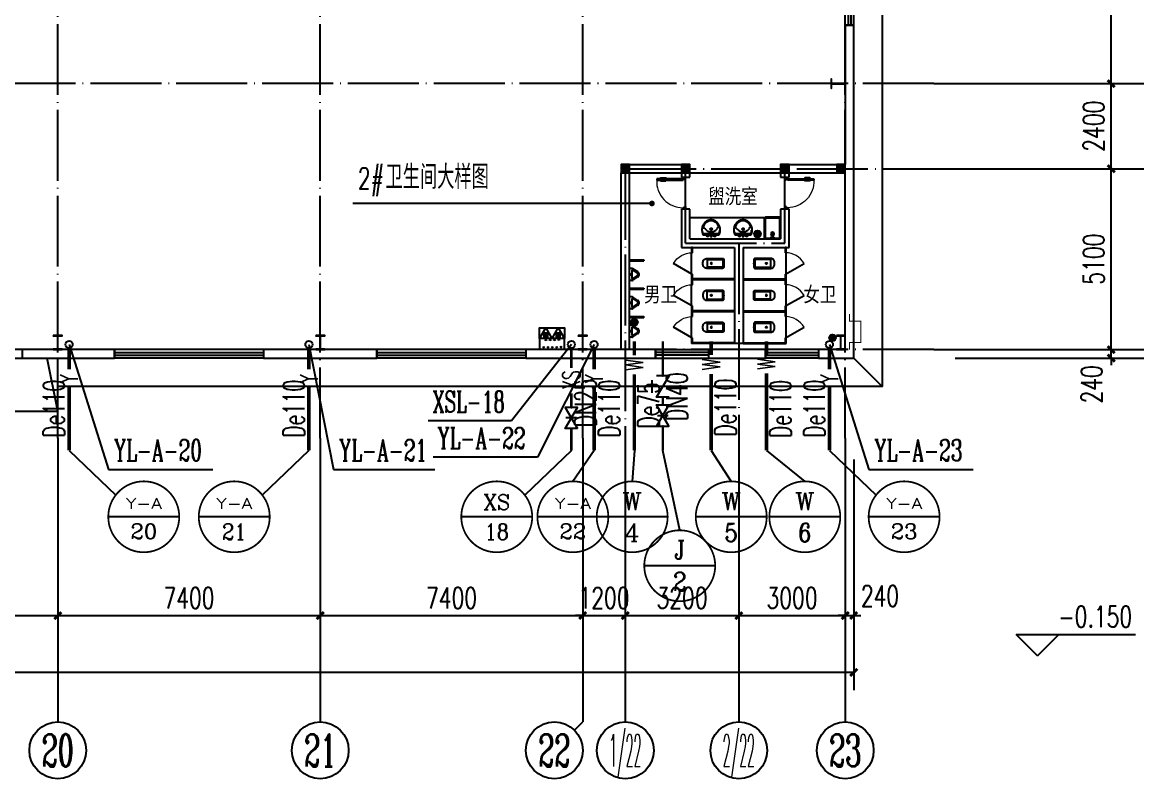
# Model space of a CAD drawing. Extents: x 12811826 to 27008858, y -1172757 to 50528.
# Drawn here: x 13485985 to 13517403, y -301743 to -280413 of the extents above; entities that cross this region are included whole.
import ezdxf
from ezdxf.enums import TextEntityAlignment as Align

# ---------------------------------------------------------------- set-up
doc = ezdxf.new("R2010")
doc.units = 0
doc.header["$LTSCALE"] = 1000
doc.header["$MEASUREMENT"] = 0
doc.linetypes.add('DOTE', pattern=[2.42, 2, -0.2, 0.02, -0.2])
for name, color, linetype in [('AXIS', 3, 'Continuous'), ('AXIS_TEXT', 7, 'Continuous'), ('COLUMN', 2, 'Continuous'), ('DIM_ELEV', 3, 'Continuous'), ('DIM_LEAD', 3, 'Continuous'), ('DIM_消防', 3, 'Continuous'), ('DIM_雨水', 3, 'Continuous'), ('DOTE', 8, 'DOTE'), ('EQUIP_地漏', 7, 'Continuous'), ('EQUIP_消防', 7, 'Continuous'), ('LVTRY', 6, 'Continuous'), ('PIPE-污水', 2, 'Continuous'), ('PIPE-消防', 1, 'Continuous'), ('PIPE-给水', 3, 'Continuous'), ('PIPE-雨水', 4, 'Continuous'), ('PUB_HATCH', 8, 'Continuous'), ('PUB_TEXT', 7, 'Continuous'), ('TEXT_污水', 7, 'Continuous'), ('TEXT_消防', 7, 'Continuous'), ('TEXT_给水', 7, 'Continuous'), ('TEXT_雨水', 7, 'Continuous'), ('TWT_TEXT', 7, 'Continuous'), ('VALVE_消防', 7, 'Continuous'), ('VALVE_给水', 7, 'Continuous'), ('VPIPE-消防', 1, 'Continuous'), ('VPIPE-雨水', 4, 'Continuous'), ('WALL', 9, 'Continuous'), ('WALL-PARAPET', 6, 'Continuous'), ('WINDOW', 4, 'Continuous')]:
    doc.layers.add(name, color=color, linetype=linetype)
doc.styles.add('_TCH_AXIS', font='COMPLEX', dxfattribs={"bigfont": 'GBCBIG'})
doc.styles.add('_TCH_DIM', font='SIMPLEX', dxfattribs={"bigfont": 'GBCBIG'})
doc.styles.add('_TCH_DIM_T3', font='SIMPLEX', dxfattribs={"width": 0.705882, "bigfont": 'GBCBIG'})
doc.styles.add('_TWT_CIRCLE', font='COMPLEX', dxfattribs={"width": 1.1, "height": 3, "bigfont": 'HZTXT'})
doc.styles.add('_TWT_PIPEDN', font='SIMPLEX', dxfattribs={"width": 0.8, "height": 3, "bigfont": 'HZTXT'})
doc.styles.add('_TWT_PIPETEXT', font='COMPLEX', dxfattribs={"width": 0.8, "height": 2.5, "bigfont": 'HZTXT'})
doc.styles.add('_TWT_SERIAL', font='COMPLEX', dxfattribs={"width": 0.8, "height": 3, "bigfont": 'HZTXT'})
doc.styles.add('COMPLEX', font='COMPLEX')
doc.styles.add('YAYA', font='', dxfattribs={"width": 0.8, "height": 1})
doc.styles.get('YAYA').set_extended_font_data('SimSun')
doc.dimstyles.new('_TCH_ARCH&&200', dxfattribs={"dimtxt": 595, "dimasz": 200, "dimexe": 500, "dimexo": 600, "dimgap": 200, "dimtad": 1, "dimdec": 0, "dimzin": 0, "dimdsep": 46, "dimtxsty": '_TCH_DIM_T3', "dimblk": 'ARCHTICK', "dimcen": 0.09, "dimclrt": 7, "dimazin": 2, "dimtfac": 1, "dimtdec": 0, "dimtix": 1, "dimtmove": 2, "dimatfit": 3, "dimfxl": 0, "dimtolj": 1, "dimtzin": 0, "dimarcsym": 0})

# ---------------------------------------------------------------- blocks, each defined once
blk = doc.blocks.new('A$C797E1D2B')
at = {"layer": 'COLUMN'}
h = blk.add_hatch(color=256, dxfattribs=at)
h.paths.add_polyline_path([(125, 400), (250, 400), (250, 388), (130, 388), (130, 200), (125, 200)])
h.paths.add_polyline_path([(0, 400), (125, 400), (125, 200), (120, 200), (120, 388), (0, 388)])
h.paths.add_polyline_path([(0, 12), (120, 12), (120, 200), (125, 200), (125, 0), (0, 0)])
h.paths.add_polyline_path([(125, 200), (130, 200), (130, 12), (250, 12), (250, 0), (125, 0)])
blk.add_lwpolyline([(250, 0), (250, 12), (130, 12), (130, 388), (250, 388), (250, 400), (0, 400), (0, 388), (120, 388), (120, 12), (0, 12), (0, 0)], close=True, dxfattribs=at)
blk = doc.blocks.new('消防软管卷盘')
blk.add_lwpolyline([(4963954, 151899), (4963954, 150312), (4964641, 150312), (4964641, 151899)], close=True)
for points, const_width in [([(4964134, 151704), (4964482, 151704)], 1), ([(4964134, 151566), (4964482, 151566)], 1), ([(4964134, 151428), (4964482, 151428)], 1), ([(4964134, 151290), (4964482, 151290)], 1), ([(4964134, 151152), (4964482, 151152)], 1), ([(4964134, 151014), (4964482, 151014)], 0.1), ([(4964134, 150876), (4964482, 150876)], 1), ([(4964134, 150738), (4964482, 150738)], 1), ([(4964150, 150600), (4964499, 150600)], 1), ([(4964150, 150462), (4964499, 150462)], 1)]:
    blk.add_lwpolyline(points, dxfattribs=dict(const_width=const_width))
for centre, start, end in [((4964134, 151636), 90, 270), ((4964134, 151360), 90, 270), ((4964134, 151084), 90, 270), ((4964482, 151498), 270, 90), ((4964482, 151222), 270, 90), ((4964134, 150808), 90, 270), ((4964150, 150532), 90, 270), ((4964482, 150946), 270, 90), ((4964499, 150670), 270, 90)]:
    blk.add_arc(centre, 69, start, end)
blk = doc.blocks.new('$TwtSys$00000546')
h = blk.add_hatch()
h.set_pattern_fill('ANSI31', color=256, scale=200, style=0)
h.set_pattern_definition([(45, (-38543.802, -6670.83), (-17.67767, 17.67767), [])])
h.paths.add_polyline_path([(-65, 174), (65, 174), (65, 44), (-65, 44)])
for points in [[(0, 344), (-198, 0), (198, 0)], [(-65, 174), (65, 174), (65, 44), (-65, 44)]]:
    blk.add_lwpolyline(points, close=True)
blk = doc.blocks.new('92623')
blk.add_lwpolyline([(8910066, 83014), (8909273, 83014), (8909273, 82670), (8910066, 82670)], close=True)
at = {"xscale": -0.5, "yscale": 0.5, "zscale": 0.5, "rotation": 89.99999999998747}
blk.add_blockref('消防软管卷盘', (8985223, 2565334), dxfattribs=at)
at = {"layer": 'EQUIP_消防', "color": 8, "rotation": 180}
for p in [(8909471, 83014), (8909868, 83014)]:
    blk.add_blockref('$TwtSys$00000546', p, dxfattribs=at)
blk = doc.blocks.new('_AXISO')
blk.add_circle((0, 0), 0.5)
at = {"layer": 'AXIS_TEXT', "style": 'COMPLEX', "width": 1.041667}
blk.add_attdef('A', text='', height=0.56, dxfattribs=at).set_placement((-0.25, -0.28), (0.25, -0.28), align=Align.FIT)
blk = doc.blocks.new('_ArchTick')
at = {"color": 0, "linetype": 'ByBlock', "const_width": 0.4}
blk.add_lwpolyline([(-0.5, -0.5), (0.5, 0.5)], dxfattribs=at)
blk = doc.blocks.new('*D131')
at = {"layer": 'AXIS', "color": 0, "lineweight": -2}
for p, q in [((13346145, -292743), (13346145, -299243)), ((13509425, -292743), (13509425, -299243)), ((13346145, -298743), (13509425, -298743))]:
    blk.add_line(p, q, dxfattribs=at)
at = {"layer": 'Defpoints', "color": 0}
for p in [(13346145, -292143), (13509425, -292143), (13509425, -298743)]:
    blk.add_point(p, dxfattribs=at)
at = {"layer": 'AXIS', "color": 0, "lineweight": -2, "xscale": 200, "yscale": 200, "zscale": 200, "rotation": 180}
blk.add_blockref('_ArchTick', (13346145, -298743), dxfattribs=at)
at = {"layer": 'AXIS', "color": 0, "lineweight": -2, "xscale": 200, "yscale": 200, "zscale": 200}
blk.add_blockref('_ArchTick', (13509425, -298743), dxfattribs=at)
at = {"layer": 'AXIS', "color": 7, "insert": (13427785, -298246), "char_height": 595, "attachment_point": 5, "style": '_TCH_DIM_T3'}
blk.add_mtext('\\A1;163280', dxfattribs=at)
blk = doc.blocks.new('*D153')
at = {"layer": 'AXIS', "color": 0, "lineweight": -2}
for p, q in [((13479585, -292743), (13479585, -297643)), ((13486985, -292743), (13486985, -297643)), ((13479585, -297143), (13486985, -297143))]:
    blk.add_line(p, q, dxfattribs=at)
at = {"layer": 'Defpoints', "color": 0}
for p in [(13479585, -292143), (13486985, -292143), (13486985, -297143)]:
    blk.add_point(p, dxfattribs=at)
at = {"layer": 'AXIS', "color": 0, "lineweight": -2, "xscale": 200, "yscale": 200, "zscale": 200, "rotation": 180}
blk.add_blockref('_ArchTick', (13479585, -297143), dxfattribs=at)
at = {"layer": 'AXIS', "color": 0, "lineweight": -2, "xscale": 200, "yscale": 200, "zscale": 200}
blk.add_blockref('_ArchTick', (13486985, -297143), dxfattribs=at)
at = {"layer": 'AXIS', "color": 7, "insert": (13483285, -296646), "char_height": 595, "attachment_point": 5, "style": '_TCH_DIM_T3'}
blk.add_mtext('\\A1;7400', dxfattribs=at)
blk = doc.blocks.new('*D154')
at = {"layer": 'AXIS', "color": 0, "lineweight": -2}
for p, q in [((13486985, -292743), (13486985, -297643)), ((13494385, -292743), (13494385, -297643)), ((13486985, -297143), (13494385, -297143))]:
    blk.add_line(p, q, dxfattribs=at)
at = {"layer": 'Defpoints', "color": 0}
for p in [(13486985, -292143), (13494385, -292143), (13494385, -297143)]:
    blk.add_point(p, dxfattribs=at)
at = {"layer": 'AXIS', "color": 0, "lineweight": -2, "xscale": 200, "yscale": 200, "zscale": 200, "rotation": 180}
blk.add_blockref('_ArchTick', (13486985, -297143), dxfattribs=at)
at = {"layer": 'AXIS', "color": 0, "lineweight": -2, "xscale": 200, "yscale": 200, "zscale": 200}
blk.add_blockref('_ArchTick', (13494385, -297143), dxfattribs=at)
at = {"layer": 'AXIS', "color": 7, "insert": (13490685, -296646), "char_height": 595, "attachment_point": 5, "style": '_TCH_DIM_T3'}
blk.add_mtext('\\A1;7400', dxfattribs=at)
blk = doc.blocks.new('*D155')
at = {"layer": 'AXIS', "color": 0, "lineweight": -2}
for p, q in [((13494385, -292743), (13494385, -297643)), ((13501785, -292743), (13501785, -297643)), ((13494385, -297143), (13501785, -297143))]:
    blk.add_line(p, q, dxfattribs=at)
at = {"layer": 'Defpoints', "color": 0}
for p in [(13494385, -292143), (13501785, -292143), (13501785, -297143)]:
    blk.add_point(p, dxfattribs=at)
at = {"layer": 'AXIS', "color": 0, "lineweight": -2, "xscale": 200, "yscale": 200, "zscale": 200, "rotation": 180}
blk.add_blockref('_ArchTick', (13494385, -297143), dxfattribs=at)
at = {"layer": 'AXIS', "color": 0, "lineweight": -2, "xscale": 200, "yscale": 200, "zscale": 200}
blk.add_blockref('_ArchTick', (13501785, -297143), dxfattribs=at)
at = {"layer": 'AXIS', "color": 7, "insert": (13498085, -296646), "char_height": 595, "attachment_point": 5, "style": '_TCH_DIM_T3'}
blk.add_mtext('\\A1;7400', dxfattribs=at)
blk = doc.blocks.new('*D156')
at = {"layer": 'AXIS', "color": 0, "lineweight": -2}
for p, q in [((13501785, -292743), (13501785, -297643)), ((13502985, -292743), (13502985, -297643)), ((13501785, -297143), (13501585, -297143)), ((13501785, -297143), (13502985, -297143)), ((13502985, -297143), (13503185, -297143))]:
    blk.add_line(p, q, dxfattribs=at)
at = {"layer": 'Defpoints', "color": 0}
for p in [(13501785, -292143), (13502985, -292143), (13502985, -297143)]:
    blk.add_point(p, dxfattribs=at)
at = {"layer": 'AXIS', "color": 0, "lineweight": -2, "xscale": 200, "yscale": 200, "zscale": 200}
blk.add_blockref('_ArchTick', (13501785, -297143), dxfattribs=at)
at = {"layer": 'AXIS', "color": 0, "lineweight": -2, "xscale": 200, "yscale": 200, "zscale": 200, "rotation": 180}
blk.add_blockref('_ArchTick', (13502985, -297143), dxfattribs=at)
at = {"layer": 'AXIS', "color": 7, "insert": (13502385, -296646), "char_height": 595, "attachment_point": 5, "style": '_TCH_DIM_T3'}
blk.add_mtext('\\A1;1200', dxfattribs=at)
blk = doc.blocks.new('*D157')
at = {"layer": 'AXIS', "color": 0, "lineweight": -2}
for p, q in [((13502985, -292743), (13502985, -297643)), ((13506185, -292743), (13506185, -297643)), ((13502985, -297143), (13506185, -297143))]:
    blk.add_line(p, q, dxfattribs=at)
at = {"layer": 'Defpoints', "color": 0}
for p in [(13502985, -292143), (13506185, -292143), (13506185, -297143)]:
    blk.add_point(p, dxfattribs=at)
at = {"layer": 'AXIS', "color": 0, "lineweight": -2, "xscale": 200, "yscale": 200, "zscale": 200, "rotation": 180}
blk.add_blockref('_ArchTick', (13502985, -297143), dxfattribs=at)
at = {"layer": 'AXIS', "color": 0, "lineweight": -2, "xscale": 200, "yscale": 200, "zscale": 200}
blk.add_blockref('_ArchTick', (13506185, -297143), dxfattribs=at)
at = {"layer": 'AXIS', "color": 7, "insert": (13504585, -296646), "char_height": 595, "attachment_point": 5, "style": '_TCH_DIM_T3'}
blk.add_mtext('\\A1;3200', dxfattribs=at)
blk = doc.blocks.new('*D158')
at = {"layer": 'AXIS', "color": 0, "lineweight": -2}
for p, q in [((13506185, -292743), (13506185, -297643)), ((13509185, -292743), (13509185, -297643)), ((13506185, -297143), (13509185, -297143))]:
    blk.add_line(p, q, dxfattribs=at)
at = {"layer": 'Defpoints', "color": 0}
for p in [(13506185, -292143), (13509185, -292143), (13509185, -297143)]:
    blk.add_point(p, dxfattribs=at)
at = {"layer": 'AXIS', "color": 0, "lineweight": -2, "xscale": 200, "yscale": 200, "zscale": 200, "rotation": 180}
blk.add_blockref('_ArchTick', (13506185, -297143), dxfattribs=at)
at = {"layer": 'AXIS', "color": 0, "lineweight": -2, "xscale": 200, "yscale": 200, "zscale": 200}
blk.add_blockref('_ArchTick', (13509185, -297143), dxfattribs=at)
at = {"layer": 'AXIS', "color": 7, "insert": (13507685, -296646), "char_height": 595, "attachment_point": 5, "style": '_TCH_DIM_T3'}
blk.add_mtext('\\A1;3000', dxfattribs=at)
blk = doc.blocks.new('*D159')
at = {"layer": 'AXIS', "color": 0, "lineweight": -2}
for p, q in [((13509185, -292743), (13509185, -297643)), ((13509425, -292743), (13509425, -297643)), ((13509185, -297143), (13508985, -297143)), ((13509185, -297143), (13509425, -297143)), ((13509425, -297143), (13509625, -297143))]:
    blk.add_line(p, q, dxfattribs=at)
at = {"layer": 'Defpoints', "color": 0}
for p in [(13509185, -292143), (13509425, -292143), (13509425, -297143)]:
    blk.add_point(p, dxfattribs=at)
at = {"layer": 'AXIS', "color": 0, "lineweight": -2, "xscale": 200, "yscale": 200, "zscale": 200}
blk.add_blockref('_ArchTick', (13509185, -297143), dxfattribs=at)
at = {"layer": 'AXIS', "color": 0, "lineweight": -2, "xscale": 200, "yscale": 200, "zscale": 200, "rotation": 180}
blk.add_blockref('_ArchTick', (13509425, -297143), dxfattribs=at)
at = {"layer": 'AXIS', "color": 7, "insert": (13510165, -296593), "char_height": 595, "attachment_point": 5, "style": '_TCH_DIM_T3'}
blk.add_mtext('\\A1;240', dxfattribs=at)
blk = doc.blocks.new('*D197')
at = {"layer": 'AXIS', "color": 0, "lineweight": -2}
for p, q in [((13512285, -229403), (13518785, -229403)), ((13518285, -289883), (13518285, -229403)), ((13512285, -289883), (13518785, -289883))]:
    blk.add_line(p, q, dxfattribs=at)
at = {"layer": 'Defpoints', "color": 0}
for p in [(13511685, -229403), (13518285, -229403), (13511685, -289883)]:
    blk.add_point(p, dxfattribs=at)
at = {"layer": 'AXIS', "color": 0, "lineweight": -2, "xscale": 200, "yscale": 200, "zscale": 200}
for p, rotation in [((13518285, -229403), 90), ((13518285, -289883), 270)]:
    blk.add_blockref('_ArchTick', p, dxfattribs=dict(at, rotation=rotation))
at = {"layer": 'AXIS', "color": 7, "insert": (13517787, -259643), "char_height": 595, "attachment_point": 5, "rotation": 90, "style": '_TCH_DIM_T3'}
blk.add_mtext('\\A1;60480', dxfattribs=at)
blk = doc.blocks.new('*D198')
at = {"layer": 'AXIS', "color": 0, "lineweight": -2}
for p, q in [((13512285, -289643), (13517185, -289643)), ((13516685, -289643), (13516685, -289443)), ((13516685, -289883), (13516685, -289643)), ((13512285, -289883), (13517185, -289883)), ((13516685, -289883), (13516685, -290083))]:
    blk.add_line(p, q, dxfattribs=at)
at = {"layer": 'Defpoints', "color": 0}
for p in [(13511685, -289643), (13516685, -289643), (13511685, -289883)]:
    blk.add_point(p, dxfattribs=at)
at = {"layer": 'AXIS', "color": 0, "lineweight": -2, "xscale": 200, "yscale": 200, "zscale": 200}
for p, rotation in [((13516685, -289643), 270), ((13516685, -289883), 90)]:
    blk.add_blockref('_ArchTick', p, dxfattribs=dict(at, rotation=rotation))
at = {"layer": 'AXIS', "color": 7, "insert": (13516135, -290623), "char_height": 595, "attachment_point": 5, "rotation": 90, "style": '_TCH_DIM_T3'}
blk.add_mtext('\\A1;240', dxfattribs=at)
blk = doc.blocks.new('*D199')
at = {"layer": 'AXIS', "color": 0, "lineweight": -2}
for p, q in [((13512285, -284543), (13517185, -284543)), ((13516685, -289643), (13516685, -284543)), ((13512285, -289643), (13517185, -289643))]:
    blk.add_line(p, q, dxfattribs=at)
at = {"layer": 'Defpoints', "color": 0}
for p in [(13511685, -284543), (13516685, -284543), (13511685, -289643)]:
    blk.add_point(p, dxfattribs=at)
at = {"layer": 'AXIS', "color": 0, "lineweight": -2, "xscale": 200, "yscale": 200, "zscale": 200}
for p, rotation in [((13516685, -284543), 90), ((13516685, -289643), 270)]:
    blk.add_blockref('_ArchTick', p, dxfattribs=dict(at, rotation=rotation))
at = {"layer": 'AXIS', "color": 7, "insert": (13516187, -287093), "char_height": 595, "attachment_point": 5, "rotation": 90, "style": '_TCH_DIM_T3'}
blk.add_mtext('\\A1;5100', dxfattribs=at)
blk = doc.blocks.new('*D200')
at = {"layer": 'AXIS', "color": 0, "lineweight": -2}
for p, q in [((13512285, -282143), (13517185, -282143)), ((13516685, -284543), (13516685, -282143)), ((13512285, -284543), (13517185, -284543))]:
    blk.add_line(p, q, dxfattribs=at)
at = {"layer": 'Defpoints', "color": 0}
for p in [(13511685, -282143), (13516685, -282143), (13511685, -284543)]:
    blk.add_point(p, dxfattribs=at)
at = {"layer": 'AXIS', "color": 0, "lineweight": -2, "xscale": 200, "yscale": 200, "zscale": 200}
for p, rotation in [((13516685, -282143), 90), ((13516685, -284543), 270)]:
    blk.add_blockref('_ArchTick', p, dxfattribs=dict(at, rotation=rotation))
at = {"layer": 'AXIS', "color": 7, "insert": (13516187, -283343), "char_height": 595, "attachment_point": 5, "rotation": 90, "style": '_TCH_DIM_T3'}
blk.add_mtext('\\A1;2400', dxfattribs=at)
blk = doc.blocks.new('*D201')
at = {"layer": 'AXIS', "color": 0, "lineweight": -2}
for p, q in [((13512285, -274643), (13517185, -274643)), ((13516685, -282143), (13516685, -274643)), ((13512285, -282143), (13517185, -282143))]:
    blk.add_line(p, q, dxfattribs=at)
at = {"layer": 'Defpoints', "color": 0}
for p in [(13511685, -274643), (13516685, -274643), (13511685, -282143)]:
    blk.add_point(p, dxfattribs=at)
at = {"layer": 'AXIS', "color": 0, "lineweight": -2, "xscale": 200, "yscale": 200, "zscale": 200}
for p, rotation in [((13516685, -274643), 90), ((13516685, -282143), 270)]:
    blk.add_blockref('_ArchTick', p, dxfattribs=dict(at, rotation=rotation))
at = {"layer": 'AXIS', "color": 7, "insert": (13516187, -278393), "char_height": 595, "attachment_point": 5, "rotation": 90, "style": '_TCH_DIM_T3'}
blk.add_mtext('\\A1;7500', dxfattribs=at)
blk = doc.blocks.new('$TCHSYS$WIN2D')
for p, q in [((-0.5, 0.5), (0.5, 0.5)), ((-0.5, 0.5), (-0.5, -0.5)), ((0.5, 0.5), (0.5, -0.5)), ((0.5, 0.1667), (-0.5, 0.1667)), ((0.5, -0.1667), (-0.5, -0.1667)), ((-0.5, -0.5), (0.5, -0.5))]:
    blk.add_line(p, q)
blk = doc.blocks.new('$lvtry$00000037')
for p, q in [((-305, -430, 0), (-305, -30, 0)), ((-285, -420, 0), (-285, -40, 0)), ((-275, 0, 0), (275, 0, 0)), ((-265, -20, 0), (265, -20, 0)), ((285, -180, 0), (245, -198, 0)), ((245, -198, 0), (245, -263, 0)), ((245, -263, 0), (285, -280, 0)), ((285, -40, 0), (285, -420, 0)), ((305, -30, 0), (305, -430, 0)), ((275, -460, 0), (-275, -460, 0)), ((265, -440, 0), (-265, -440, 0))]:
    blk.add_line(p, q)
for radius in [50, 32.5]:
    blk.add_circle((165, -230, 0), radius)
for centre, radius, start, end in [((-275, -30, 0), 30, 90, 180), ((-265, -40, 0), 20, 90, 180), ((265, -40, 0), 20, 0, 90), ((275, -30, 0), 30, 0, 90), ((-275, -430, 0), 30, 180, 270), ((-265, -420, 0), 20, 180, 270), ((265, -420, 0), 20, 270, 0), ((275, -430, 0), 30, 270, 0)]:
    blk.add_arc(centre, radius, start, end)
blk = doc.blocks.new('$lvtry$00000007')
for p, q in [((-170, 0, 0), (170, 0, 0)), ((-170, -61, 0), (-170, 0, 0)), ((-162, -88, 0), (-69, -231, 0)), ((-124, -91, 0), (-43, -216, 0)), ((-116, -76, 0), (116, -76, 0)), ((43, -216, 0), (124, -91, 0)), ((69, -231, 0), (162, -88, 0)), ((170, -61, 0), (170, 0, 0))]:
    blk.add_line(p, q)
blk.add_circle((0, -38, 0), 17.7)
for centre, radius, start, end in [((-120, -61, 0), 50, 180, 213.0863), ((-116, -86, 0), 10, 90, 213.0863), ((0, -191, 0), 80, 210, 330), ((0, -191, 0), 50, 210, 330), ((116, -86, 0), 10, 326.9137, 90), ((120, -61, 0), 50, 326.9137, 0)]:
    blk.add_arc(centre, radius, start, end)
blk = doc.blocks.new('$TCHSYS$APDOOR2D')
blk.add_line((0.5, 0), (0, 0.866))
at = {"lineweight": 13}
blk.add_arc((0.5, 0), 1, 120, 180, dxfattribs=at)
blk = doc.blocks.new('_FZH')
blk.add_lwpolyline([(-0.5, -0.5), (0.5, -0.5), (0.5, 0.5), (-0.5, 0.5)], close=True)
at = {"layer": 'PUB_HATCH'}
blk.add_solid([(-0.5, -0.5), (0.5, -0.5), (-0.5, 0.5), (0.5, 0.5)], dxfattribs=at)
blk = doc.blocks.new('$lvtry$00000192')
for p, q in [((-249, -114, 0), (-277, -200, 0)), ((-257, -192, 0), (-247, -166, 0)), ((-30, -114, 0), (-249, -114, 0)), ((-237, -138, 0), (-247, -166, 0)), ((-235, -138, 0), (-27, -138, 0)), ((-144, -84, 0), (-75, -83, 0)), ((-109, -118, 0), (-110, -49, 0)), ((-43, -272, 0), (43, -271, 0)), ((-24, -72, 0), (-30, -109, 0)), ((-30, -109, 0), (-17, -212, 0)), ((-24, -72, 0), (0, -73, 0)), ((-24, -72, 0), (-17, -212, 0)), ((-23, -91, 0), (0, -91, 0)), ((-18, -202, 0), (-1, -202, 0)), ((-17, -212, 0), (-1, -212, 0)), ((15, -203, 0), (-1, -202, 0)), ((14, -212, 0), (-1, -212, 0)), ((24, -73, 0), (0, -73, 0)), ((23, -92, 0), (0, -91, 0)), ((1, -314, 0), (0, -229, 0)), ((24, -73, 0), (14, -212, 0)), ((30, -110, 0), (14, -212, 0)), ((24, -73, 0), (30, -110, 0)), ((26, -138, 0), (243, -138, 0)), ((256, -114, 0), (29, -114, 0)), ((75, -83, 0), (144, -82, 0)), ((110, -117, 0), (109, -48, 0)), ((243, -138, 0), (263, -192, 0)), ((243, -138, 0), (272, -216, 0)), ((283, -200, 0), (256, -114, 0))]:
    blk.add_line(p, q)
for points in [[(-277, -200, 0.044851), (-282, -257, 0.06689), (-277, -296, 0.023023), (-257, -356, 0.044853), (-243, -386, 0.043799), (-215, -425, 0.044001), (-180, -459, 0.042834), (-139, -487, 0.043018), (-95, -507, 0.042273), (-47, -520, 0.042347), (2, -524, 0.04234), (52, -520, 0.042268), (100, -508, 0.043003), (144, -488, 0.042821), (185, -460, 0.043985), (220, -426, 0.043782), (249, -387, 0.044843), (273, -338, 0.059205), (283, -297, 0.030672), (287, -241, 0.04375), (283, -201, 0.001982), (283, -201, 0.000717), (283, -200)], [(-21, -200, 0.021783), (-40, -200, 0.043137), (-49, -201, 0.041783), (-92, -214, 0.044848), (-129, -233, 0.04131), (-155, -252, 0.026055), (-194, -290, 0.052783), (-228, -336, 0.159914), (-231, -349, 0.063485), (-229, -357, 0.0374), (-221, -373, 0.051256), (-198, -406, 0.043963), (-164, -440, 0.042872), (-127, -465, 0.042994), (-86, -483, 0.042296), (-43, -495, 0.042347), (2, -499, 0.042341), (47, -495, 0.042292), (91, -484, 0.04298), (132, -466, 0.042859), (169, -440, 0.043948), (202, -409, 0.046877), (227, -374, 0.041749), (235, -357, 0.059652), (238, -346, 0.177603), (234, -327, 0.063235), (189, -275, 0.024325), (146, -239, 0.043369), (120, -223, 0.042415), (76, -205, 0.050318), (38, -197, 0.034463), (33, -197, 0.015757), (19, -198, 0.015757)]]:
    blk.add_lwpolyline(points, format="xyb")
at = {"elevation": 0}
blk.add_lwpolyline([(-257, -192), (-264, -237), (-264, -241)], dxfattribs=at)
for centre, radius in [((-109, -83, 0), 23.8), ((-109, -83, 0), 14.2), ((0, -271, 0), 28.5), ((0, -271, 0), 19), ((110, -83, 0), 23.8), ((110, -83, 0), 14.2)]:
    blk.add_circle(centre, radius)
for centre, start, end in [((-1, -61, 0), 79.8328, 278.7823), ((1, -61, 0), 259.8328, 98.7823)]:
    blk.add_arc(centre, 6.83, start, end)
blk.add_point((0, -91, 0))
blk = doc.blocks.new('$lvtry$00000200')
at = {"color": 0}
for p, q in [((-110, -40, 0), (-110, -470, 0)), ((100, -30, 0), (-100, -30, 0)), ((110, -470, 0), (110, -40, 0))]:
    blk.add_line(p, q, dxfattribs=at)
at = {"color": 0, "elevation": 0}
blk.add_lwpolyline([(100, 0), (-100, 0, 0.414214), (-140, -40), (-140, -480, 0.414214), (-30, -590), (30, -590, 0.414214), (140, -480), (140, -40, 0.414214)], format="xyb", close=True, dxfattribs=at)
blk.add_lwpolyline([(140, -470), (-140, -470)], dxfattribs=at)
at = {"color": 0}
blk.add_circle((0, -359, 0), 20, dxfattribs=at)
for centre, start, end in [((-100, -40, 0), 90, 180), ((100, -40, 0), 0, 90)]:
    blk.add_arc(centre, 10, start, end, dxfattribs=at)
for p in [(0, 0), (0, -359, 0)]:
    blk.add_point(p, dxfattribs=at)
blk = doc.blocks.new('$DorLib2D$00000009')
at = {"lineweight": 13}
for p, q in [((0.378, 0.782), (0.378, 0.624)), ((0.489, 0.782), (0.489, 0.624))]:
    blk.add_line(p, q, dxfattribs=at)
for p, q in [((0.413, 0.782), (0.378, 0.782)), ((0.413, 0.905), (0.413, 0.081)), ((0.454, 0.905), (0.413, 0.905)), ((0.454, 0.081), (0.454, 0.905)), ((0.489, 0.782), (0.454, 0.782)), ((0.413, 0.624), (0.378, 0.624)), ((0.489, 0.624), (0.454, 0.624)), ((-0.494, 0.081), (-0.453, 0.081)), ((-0.494, -0.002), (-0.494, 0.081)), ((-0.453, 0.081), (-0.453, 0.039)), ((-0.453, 0.039), (-0.412, 0.039)), ((-0.412, 0.039), (-0.412, -0.002)), ((0.413, 0.081), (0.454, 0.081)), ((0.454, 0.039), (0.413, 0.039)), ((0.413, 0.039), (0.413, -0.002)), ((0.495, 0.081), (0.454, 0.081)), ((0.454, 0.081), (0.454, 0.039)), ((0.495, -0.002), (0.495, 0.081)), ((-0.494, -0.002), (-0.494, -0.002)), ((-0.412, -0.002), (-0.494, -0.002)), ((0.413, -0.002), (0.495, -0.002)), ((0.495, -0.002), (0.495, -0.002))]:
    blk.add_line(p, q)
blk.add_arc((0.372, 0.082), 0.825, 87.134, 180.0717, dxfattribs=at)
blk = doc.blocks.new('$VALVE$00000296')
for points in [[(-125, 72), (-125, -72), (125, 72), (125, -72), (-125, 72)], [(0, 60), (0, -64)]]:
    blk.add_lwpolyline(points)
for p in [(-125, 0), (125, 0)]:
    blk.add_point(p)
blk = doc.blocks.new('$TwtSys$00000141')
for p, q in [((-94, 8), (-10, 92)), ((-94, 8), (-10, 92)), ((-87, -35), (35, 87)), ((-87, -35), (35, 87)), ((-66, -66), (66, 66)), ((-66, -66), (66, 66)), ((-32, -87), (88, 33)), ((-32, -87), (88, 33)), ((11, -92), (92, -11)), ((11, -92), (92, -11))]:
    blk.add_line(p, q)
blk.add_circle((0, 0), 94)
blk.add_circle((0, 0), 94)
blk = doc.blocks.new('$VALVE$00000315')
blk.add_line((-75, 125), (75, 125))
blk.add_lwpolyline([(-125, -75), (-125, 75), (125, -75), (125, 75)])
for p in [(-125, 0), (125, 0)]:
    blk.add_point(p)
blk.add_solid([(0, 125), (0, 150), (75, 125)])

msp = doc.modelspace()

# ---------------------------------------------------------------- linework, layer by layer
at = {"color": 8, "ltscale": 0.5}
for p, q in [((13486984.8, -291383.1), (13486684.8, -289883.1)), ((13509424.8, -289883.1), (13510224.8, -290683.1))]:
    msp.add_line(p, q, dxfattribs=at)
for points in [[(13510224.8, -274643.1), (13510224.8, -290683.1), (13486984.8, -290683.1)], [(13479584.8, -289883.1), (13479584.8, -291383.1), (13486984.8, -291383.1), (13486984.8, -289883.1)]]:
    msp.add_lwpolyline(points, dxfattribs=at)
at = {"color": 8, "const_width": 30}
msp.add_lwpolyline([(13509304.8, -288643.1), (13509304.8, -288843.1), (13509624.8, -288843.1), (13509624.8, -289443.1), (13509304.8, -289443.1), (13509304.8, -289643.1)], dxfattribs=at)
at = {"layer": 'AXIS'}
for p, q in [((13511684.8, -282143.1), (13519684.8, -282143.1)), ((13511684.8, -284543.1), (13519684.8, -284543.1)), ((13511684.8, -289643.1), (13519684.8, -289643.1)), ((13486984.8, -292143.1), (13486984.8, -300143.1)), ((13494384.8, -292143.1), (13494384.8, -300143.1)), ((13501784.8, -292143.1), (13501784.8, -300143.1)), ((13502984.8, -292143.1), (13502984.8, -300143.1)), ((13506184.8, -292143.1), (13506184.8, -300143.1)), ((13509184.8, -292143.1), (13509184.8, -300143.1)), ((13501550.5, -300377.4), (13501784.8, -300143.1))]:
    msp.add_line(p, q, dxfattribs=at)
at = {"layer": 'DIM_ELEV'}
for p, q in [((13514607.8, -298280), (13514007.8, -297680)), ((13514007.8, -297680), (13517367.8, -297680)), ((13514607.8, -298280), (13515207.8, -297680))]:
    msp.add_line(p, q, dxfattribs=at)
at = {"layer": 'DIM_LEAD'}
for p, q in [((13502964.8, -285522.3), (13495303.1, -285522.3)), ((13503734.8, -285522.3), (13502964.8, -285522.3))]:
    msp.add_line(p, q, dxfattribs=at)
at = {"layer": 'DIM_LEAD', "const_width": 80}
msp.add_lwpolyline([(13503774.8, -285522.3, 1), (13503694.8, -285522.3, 1)], format="xyb", close=True, dxfattribs=at)
at = {"layer": 'DIM_消防'}
for p, q in [((13501465.3, -289499, 3000), (13499777.3, -291650.3, 6000)), ((13499777.3, -291650.3, 6000), (13497431.9, -291650.3, 6000)), ((13487304.4, -292484.2), (13488620.1, -293743.4)), ((13494065.3, -292484.2), (13492749.6, -293743.4)), ((13501465.3, -292484.2), (13500149.6, -293743.4)), ((13502104.4, -292484.2), (13501507.2, -293357.8)), ((13503240.1, -292484.2), (13503178.9, -293357.8)), ((13504519.2, -294737.4), (13504040.5, -292484.2)), ((13505406.2, -292484.2, -400), (13505971.8, -293357.8)), ((13506963.5, -292484.2, -400), (13508045.6, -293357.8)), ((13508740.3, -292484.2), (13510056, -293743.4)), ((13490409.1, -294357.8), (13488409.1, -294357.8)), ((13492960.6, -294357.8), (13490960.6, -294357.8)), ((13500360.6, -294357.8), (13498360.6, -294357.8)), ((13502507.2, -294357.8), (13500507.2, -294357.8)), ((13504178.9, -294357.8), (13502178.9, -294357.8)), ((13506971.8, -294357.8), (13504971.8, -294357.8)), ((13509045.6, -294357.8), (13507045.6, -294357.8)), ((13511845.1, -294357.8), (13509845.1, -294357.8)), ((13505519.2, -295737.4), (13503519.2, -295737.4))]:
    msp.add_line(p, q, dxfattribs=at)
at = {"layer": 'DIM_消防', "const_width": 50}
for points in [[(13490409.1, -294357.8, 1), (13488409.1, -294357.8, 1)], [(13492960.6, -294357.8, 1), (13490960.6, -294357.8, 1)], [(13500360.6, -294357.8, 1), (13498360.6, -294357.8, 1)], [(13502507.2, -294357.8, 1), (13500507.2, -294357.8, 1)], [(13504178.9, -294357.8, 1), (13502178.9, -294357.8, 1)], [(13506971.8, -294357.8, 1), (13504971.8, -294357.8, 1)], [(13509045.6, -294357.8, 1), (13507045.6, -294357.8, 1)], [(13511845.1, -294357.8, 1), (13509845.1, -294357.8, 1)], [(13505519.2, -295737.4, 1), (13503519.2, -295737.4, 1)]]:
    msp.add_lwpolyline(points, format="xyb", close=True, dxfattribs=at)
at = {"layer": 'DIM_雨水'}
for p, q in [((13487304.4, -289499), (13488414.5, -293021.2)), ((13494065.3, -289499, 3000), (13494761.2, -293021.2, 3000)), ((13502104.4, -289499), (13500507.4, -292675.3)), ((13508740.3, -289499, 3000), (13509850.4, -293021.2, 3000)), ((13500507.4, -292675.3), (13497566, -292675.3)), ((13488414.5, -293021.2), (13491355.9, -293021.2)), ((13494761.2, -293021.2, 3000), (13497611.2, -293021.2, 3000)), ((13509850.4, -293021.2, 3000), (13512791.8, -293021.2, 3000))]:
    msp.add_line(p, q, dxfattribs=at)
at = {"layer": 'DOTE'}
for p, q in [((13486984.8, -292143.1), (13486984.8, -227143.1)), ((13494384.8, -292143.1), (13494384.8, -227143.1)), ((13501784.8, -292143.1), (13501784.8, -227143.1)), ((13509184.8, -292143.1), (13509184.8, -227143.1)), ((13511684.8, -282143.1), (13343884.8, -282143.1)), ((13502984.8, -284543.1), (13511684.8, -284543.1)), ((13502984.8, -284543.1), (13502984.8, -292143.1)), ((13504684.8, -286643.1), (13504684.8, -284543.1)), ((13507484.8, -286643.1), (13507484.8, -284543.1)), ((13504684.8, -286643.1), (13507484.8, -286643.1)), ((13506184.8, -286643.1), (13506184.8, -292143.1)), ((13511684.8, -289643.1), (13343884.8, -289643.1))]:
    msp.add_line(p, q, dxfattribs=at)
at = {"layer": 'LVTRY'}
for p, q in [((13506904.8, -285923.1), (13504784.8, -285923.1)), ((13506904.8, -286523.1), (13506904.8, -285923.1)), ((13504852.3, -286763.1), (13504852.3, -286913.1)), ((13504877.3, -286763.1), (13504852.3, -286763.1)), ((13504877.3, -286913.1), (13504877.3, -286763.1)), ((13507492.3, -286763.1), (13507492.3, -286913.1)), ((13507517.3, -286763.1), (13507492.3, -286763.1)), ((13507517.3, -286913.1), (13507517.3, -286763.1)), ((13503104.8, -287110.6), (13503504.8, -287110.6)), ((13503104.8, -287110.6), (13503104.8, -287135.6)), ((13503104.8, -287135.6), (13503504.8, -287135.6)), ((13503504.8, -287110.6), (13503504.8, -287135.6)), ((13504852.3, -286913.1), (13504877.3, -286913.1)), ((13504852.3, -287513.1, 400), (13504852.3, -286913.1, 400)), ((13507492.3, -286913.1), (13507517.3, -286913.1)), ((13507517.3, -287513.1, 400), (13507517.3, -286913.1, 400)), ((13504877.3, -287513.1), (13504852.3, -287513.1)), ((13504852.3, -287513.1), (13504852.3, -287663.1)), ((13504852.3, -287663.1), (13504852.3, -287813.1)), ((13504877.3, -287650.6), (13504877.3, -287513.1)), ((13506064.8, -287650.6), (13504877.3, -287650.6)), ((13506064.8, -287675.6), (13504877.3, -287675.6)), ((13504877.3, -287813.1), (13504877.3, -287675.6)), ((13506304.8, -287650.6), (13507492.3, -287650.6)), ((13506304.8, -287650.6), (13506304.8, -287675.6)), ((13506304.8, -287675.6), (13507492.3, -287675.6)), ((13507517.3, -287513.1), (13507492.3, -287513.1)), ((13507492.3, -287513.1), (13507492.3, -287650.6)), ((13507492.3, -287675.6), (13507492.3, -287813.1)), ((13507517.3, -287663.1), (13507517.3, -287513.1)), ((13507517.3, -287813.1), (13507517.3, -287663.1)), ((13503104.8, -287910.6), (13503504.8, -287910.6)), ((13503104.8, -287910.6), (13503104.8, -287935.6)), ((13503104.8, -287935.6), (13503504.8, -287935.6)), ((13503504.8, -287910.6), (13503504.8, -287935.6)), ((13504852.3, -287813.1), (13504877.3, -287813.1)), ((13504852.3, -288413.1, 400), (13504852.3, -287813.1, 400)), ((13507492.3, -287813.1), (13507517.3, -287813.1)), ((13507517.3, -288413.1, 400), (13507517.3, -287813.1, 400)), ((13504877.3, -288413.1), (13504852.3, -288413.1)), ((13504852.3, -288413.1), (13504852.3, -288563)), ((13504877.3, -288550.5), (13504877.3, -288413.1)), ((13507517.3, -288413.1), (13507492.3, -288413.1)), ((13507492.3, -288413.1), (13507492.3, -288550.5)), ((13507517.3, -288563), (13507517.3, -288413.1)), ((13503104.8, -288710.6), (13503504.8, -288710.6)), ((13503104.8, -288710.6), (13503104.8, -288735.6)), ((13503504.8, -288710.6), (13503504.8, -288735.6)), ((13504852.3, -288563), (13504852.3, -288713)), ((13504852.3, -288713), (13504877.3, -288713)), ((13504852.3, -289313, 400), (13504852.3, -288713, 400)), ((13506064.8, -288550.5), (13504877.3, -288550.5)), ((13506064.8, -288575.5), (13504877.3, -288575.5)), ((13504877.3, -288713), (13504877.3, -288575.5)), ((13506304.8, -288550.5), (13507492.3, -288550.5)), ((13506304.8, -288550.5), (13506304.8, -288575.5)), ((13506304.8, -288575.5), (13507492.3, -288575.5)), ((13507492.3, -288575.5), (13507492.3, -288713)), ((13507492.3, -288713), (13507517.3, -288713)), ((13507517.3, -288713), (13507517.3, -288563)), ((13507517.3, -289313, 400), (13507517.3, -288713, 400)), ((13503104.8, -288735.6), (13503504.8, -288735.6)), ((13504877.3, -289313), (13504852.3, -289313)), ((13504852.3, -289313), (13504852.3, -289475.5)), ((13504877.3, -289450.5), (13504877.3, -289313)), ((13507517.3, -289313), (13507492.3, -289313)), ((13507492.3, -289313), (13507492.3, -289450.5)), ((13507517.3, -289475.5), (13507517.3, -289313)), ((13506064.8, -289475.5), (13504852.3, -289475.5)), ((13506064.8, -289450.5), (13504877.3, -289450.5)), ((13506304.8, -289450.5), (13507492.3, -289450.5)), ((13506304.8, -289450.5), (13506304.8, -289475.5)), ((13506304.8, -289475.5), (13507517.3, -289475.5))]:
    msp.add_line(p, q, dxfattribs=at)
at = {"layer": 'PIPE-污水', "linetype": 'Continuous', "const_width": 100}
for points in [[(13503240.1, -289413.6), (13503240.1, -289804.7)], [(13505406.2, -289413.6), (13505406.2, -289793.1)], [(13506963.5, -289413.6), (13506963.5, -289781.5)], [(13503240.1, -290340), (13503240.1, -292484.2)], [(13505406.2, -290328.4), (13505406.2, -292484.2)], [(13506963.5, -290316.8), (13506963.5, -292484.2)]]:
    msp.add_lwpolyline(points, dxfattribs=at)
at = {"layer": 'PIPE-消防', "linetype": 'Continuous', "const_width": 70}
for points in [[(13501465.3, -289599), (13501465.3, -290158)], [(13501465.3, -290876.1), (13501465.3, -291270.9)], [(13501465.3, -291870.9), (13501465.3, -292484.2)]]:
    msp.add_lwpolyline(points, dxfattribs=at)
at = {"layer": 'PIPE-给水', "linetype": 'Continuous', "const_width": 70}
for points in [[(13504040.5, -290383.1), (13504040.5, -289413.6)], [(13504040.5, -291203.4), (13504040.5, -290983.1)], [(13504040.5, -292484.2), (13504040.5, -291803.4)]]:
    msp.add_lwpolyline(points, dxfattribs=at)
at = {"layer": 'PIPE-雨水', "linetype": 'Continuous', "const_width": 100}
for points in [[(13487304.4, -289599), (13487304.4, -290196.5)], [(13494065.3, -289599), (13494065.3, -290196.5)], [(13502104.4, -289599), (13502104.4, -290196.5)], [(13508740.3, -289599), (13508740.3, -290196.5)], [(13487304.4, -290686), (13487304.4, -292484.2)], [(13494065.3, -290686), (13494065.3, -292484.2)], [(13502104.4, -290686), (13502104.4, -292484.2)], [(13508740.3, -290686), (13508740.3, -292484.2)]]:
    msp.add_lwpolyline(points, dxfattribs=at)
at = {"layer": 'VPIPE-消防', "linetype": 'Continuous'}
msp.add_circle((13501465.3, -289499), 100, dxfattribs=at)
at = {"layer": 'VPIPE-雨水', "linetype": 'Continuous'}
for centre in [(13487304.4, -289499), (13494065.3, -289499), (13502104.4, -289499), (13508740.3, -289499)]:
    msp.add_circle(centre, 100, dxfattribs=at)
at = {"layer": 'WALL'}
for p, q in [((13503104.8, -284423.1), (13504564.8, -284423.1)), ((13507604.8, -284423.1), (13508944.8, -284423.1)), ((13502864.8, -289643.1), (13502864.8, -284663.1)), ((13503104.8, -289643.1), (13503104.8, -284663.1)), ((13503104.8, -284663.1), (13504564.8, -284663.1)), ((13504564.8, -284663.1), (13504564.8, -284783.1)), ((13504564.8, -284783.1), (13504804.8, -284783.1)), ((13504804.8, -284783.1), (13504804.8, -284663.1)), ((13507364.8, -284663.1), (13507364.8, -284783.1)), ((13507364.8, -284783.1), (13507604.8, -284783.1)), ((13507604.8, -284663.1), (13508944.8, -284663.1)), ((13507604.8, -284783.1), (13507604.8, -284663.1)), ((13504804.8, -285683.1), (13504564.8, -285683.1)), ((13504564.8, -285683.1), (13504564.8, -286763.1)), ((13504804.8, -286523.1), (13504804.8, -285683.1)), ((13507604.8, -285683.1), (13507364.8, -285683.1)), ((13507364.8, -285683.1), (13507364.8, -286523.1)), ((13507604.8, -286763.1), (13507604.8, -285683.1)), ((13504804.8, -286523.1), (13506064.8, -286523.1)), ((13506064.8, -286523.1), (13507364.8, -286523.1)), ((13504564.8, -286763.1), (13506064.8, -286763.1)), ((13506064.8, -286763.1), (13506064.8, -287663.1)), ((13506304.8, -286763.1), (13506304.8, -287663.1)), ((13506304.8, -286763.1), (13507604.8, -286763.1)), ((13506064.8, -287663.1), (13506064.8, -288563)), ((13506304.8, -287663.1), (13506304.8, -288563)), ((13506064.8, -288563), (13506064.8, -289475.5)), ((13506304.8, -288563), (13506304.8, -289475.5)), ((13506304.8, -289475.5), (13506064.8, -289475.5))]:
    msp.add_line(p, q, dxfattribs=at)
at = {"layer": 'WALL-PARAPET'}
for p, q in [((13509424.8, -280493.1), (13509184.8, -280493.1)), ((13509184.8, -280493.1), (13509184.8, -284423.1)), ((13509424.8, -284543.1), (13509424.8, -280493.1)), ((13509424.8, -289883.1), (13509424.8, -284543.1)), ((13509184.8, -289643.1), (13509184.8, -284663.1)), ((13488584.8, -289643.1), (13485984.8, -289643.1)), ((13485984.8, -289643.1), (13485984.8, -289883.1)), ((13488584.8, -289883.1), (13488584.8, -289643.1)), ((13495984.8, -289643.1), (13492784.8, -289643.1)), ((13492784.8, -289643.1), (13492784.8, -289883.1)), ((13495984.8, -289883.1), (13495984.8, -289643.1)), ((13502984.8, -289643.1), (13500184.8, -289643.1)), ((13500184.8, -289643.1), (13500184.8, -289883.1)), ((13503834.8, -289643.1), (13502984.8, -289643.1)), ((13503834.8, -289883.1), (13503834.8, -289643.1)), ((13506934.8, -289643.1), (13505334.8, -289643.1)), ((13505334.8, -289643.1), (13505334.8, -289883.1)), ((13506934.8, -289883.1), (13506934.8, -289643.1)), ((13509184.8, -289643.1), (13508434.8, -289643.1)), ((13508434.8, -289643.1), (13508434.8, -289883.1)), ((13485984.8, -289883.1), (13488584.8, -289883.1)), ((13492784.8, -289883.1), (13495984.8, -289883.1)), ((13500184.8, -289883.1), (13502984.8, -289883.1)), ((13502984.8, -289883.1), (13503834.8, -289883.1)), ((13505334.8, -289883.1), (13506934.8, -289883.1)), ((13508434.8, -289883.1), (13509424.8, -289883.1))]:
    msp.add_line(p, q, dxfattribs=at)
at = {"layer": 'WINDOW'}
for p, q in [((13504804.8, -284663.1), (13507364.8, -284663.1)), ((13480584.8, -289883.1), (13485984.8, -289883.1))]:
    msp.add_line(p, q, dxfattribs=at)

# ---------------------------------------------------------------- block references
for p, rotation in [((13509184.8, -282268.1), 89.99999999999999), ((13487109.9, -289243.1), 180), ((13494509.9, -289243.1), 180), ((13501909.9, -289243.1), 180), ((13509184.8, -289243.1), 180)]:
    msp.add_blockref('A$C797E1D2B', p, dxfattribs=dict(rotation=rotation))
at = {"xscale": -0.882, "yscale": 0.882, "zscale": 0.882, "rotation": 180}
msp.add_blockref('92623', (5642590.1, -216110.1), dxfattribs=at)
at = {"layer": 'AXIS'}
ref = msp.add_blockref('_AXISO', (13486984.8, -300943.1), dxfattribs=dict(at, xscale=1600, yscale=1600, zscale=1600))
ref.add_attrib('A', '20', dxfattribs={"layer": 'AXIS_TEXT', "ltscale": 0.5, "height": 905.1, "style": '_TCH_AXIS', "width": 0.617647}).set_placement((13486532.3, -301395.6), (13487437.4, -301395.6), align=Align.FIT)
ref = msp.add_blockref('_AXISO', (13494384.8, -300943.1), dxfattribs=dict(at, xscale=1600, yscale=1600, zscale=1600))
ref.add_attrib('A', '21', dxfattribs={"layer": 'AXIS_TEXT', "ltscale": 0.5, "height": 905.1, "style": '_TCH_AXIS', "width": 0.724138}).set_placement((13493932.3, -301395.6), (13494837.4, -301395.6), align=Align.FIT)
ref = msp.add_blockref('_AXISO', (13500984.8, -300943.1), dxfattribs=dict(at, xscale=1600, yscale=1600, zscale=1600))
ref.add_attrib('A', '22', dxfattribs={"layer": 'AXIS_TEXT', "ltscale": 0.5, "height": 905.1, "style": '_TCH_AXIS', "width": 0.617647}).set_placement((13500532.3, -301395.6), (13501437.4, -301395.6), align=Align.FIT)
ref = msp.add_blockref('_AXISO', (13502984.8, -300943.1), dxfattribs=dict(at, xscale=1600, yscale=1600, zscale=1600))
ref.add_attrib('A', '1/22', dxfattribs={"layer": 'AXIS_TEXT', "ltscale": 0.5, "height": 905.1, "style": '_TCH_AXIS', "width": 0.295775}).set_placement((13502532.3, -301395.6), (13503437.4, -301395.6), align=Align.FIT)
ref = msp.add_blockref('_AXISO', (13506184.8, -300943.1), dxfattribs=dict(at, xscale=1600, yscale=1600, zscale=1600))
ref.add_attrib('A', '2/22', dxfattribs={"layer": 'AXIS_TEXT', "ltscale": 0.5, "height": 905.1, "style": '_TCH_AXIS', "width": 0.276316}).set_placement((13505732.3, -301395.6), (13506637.4, -301395.6), align=Align.FIT)
ref = msp.add_blockref('_AXISO', (13509184.8, -300943.1), dxfattribs=dict(at, xscale=1600, yscale=1600, zscale=1600))
ref.add_attrib('A', '23', dxfattribs={"layer": 'AXIS_TEXT', "ltscale": 0.5, "height": 905.1, "style": '_TCH_AXIS', "width": 0.617647}).set_placement((13508732.3, -301395.6), (13509637.4, -301395.6), align=Align.FIT)
at = {"layer": 'COLUMN', "xscale": 240, "yscale": 240, "zscale": 240, "rotation": 90}
for p in [(13502984.8, -284543.1), (13504684.8, -284543.1), (13507484.8, -284543.1), (13509064.8, -284543.1)]:
    msp.add_blockref('_FZH', p, dxfattribs=at)
at = {"layer": 'EQUIP_地漏'}
for p, rotation in [((13506710.6, -286383.1), 4.62786941233679e-09), ((13503240.1, -288872.8), 90), ((13508827, -289313.6), 180)]:
    msp.add_blockref('$TwtSys$00000141', p, dxfattribs=dict(at, rotation=rotation))
at = {"layer": 'LVTRY', "xscale": 0.9107142857142857, "yscale": 1.023255813953488, "rotation": 180.0000000000435}
for p in [(13505405, -286522.8, 0), (13506305, -286522.8, 0)]:
    msp.add_blockref('$lvtry$00000192', p, dxfattribs=at)
at = {"layer": 'LVTRY', "yscale": -1}
for name, p, rotation in [('$lvtry$00000037', (13506904.8, -286218.1, 0), 269.9999999999984), ('$lvtry$00000200', (13505764.8, -287213.1, -400), 90.00000000000001), ('$lvtry$00000200', (13506604.8, -288113.1, -400), 270), ('$lvtry$00000200', (13505764.8, -289013, -400), 90.00000000000001)]:
    msp.add_blockref(name, p, dxfattribs=dict(at, rotation=rotation))
at = {"layer": 'LVTRY', "xscale": -600, "zscale": 25, "rotation": 90}
for p, yscale in [((13504864.8, -287213.1), 600), ((13507504.8, -287213.1), -600), ((13504864.8, -288113.1), 600), ((13507504.8, -288113.1), -600), ((13504864.8, -289013), 600), ((13507504.8, -289013), -600)]:
    msp.add_blockref('$TCHSYS$APDOOR2D', p, dxfattribs=dict(at, yscale=yscale))
at = {"layer": 'LVTRY'}
for name, p, rotation in [('$lvtry$00000200', (13506604.8, -287213.1, -400), 90.0000000000001), ('$lvtry$00000007', (13503104.8, -287523.1), 90.00000000000001), ('$lvtry$00000200', (13505764.8, -288113.1, -400), 270.0000000000001), ('$lvtry$00000007', (13503104.8, -288323.1), 90.00000000000001), ('$lvtry$00000007', (13503104.8, -289123.1), 90.00000000000001), ('$lvtry$00000200', (13506604.8, -289013, -400), 90.0000000000001)]:
    msp.add_blockref(name, p, dxfattribs=dict(at, rotation=rotation))
at = {"layer": 'VALVE_消防', "xscale": -2.4, "yscale": 2.4, "zscale": 2.4, "rotation": 270}
msp.add_blockref('$VALVE$00000296', (13501465.3, -291570.9), dxfattribs=at)
at = {"layer": 'VALVE_给水', "xscale": 2.4, "yscale": 2.4, "zscale": 2.4, "rotation": 90}
for name, p in [('$VALVE$00000315', (13504040.5, -290683.1)), ('$VALVE$00000296', (13504040.5, -291503.4))]:
    msp.add_blockref(name, p, dxfattribs=at)
at = {"layer": 'WINDOW', "rotation": 90}
for name, p, xscale, yscale, zscale in [('$TCHSYS$WIN2D', (13509304.8, -278393.1), 4200, 240, 4200), ('$DorLib2D$00000009', (13504684.8, -285233.1), 900, 900, 900), ('$DorLib2D$00000009', (13507484.8, -285233.1), 900, -900, 900)]:
    msp.add_blockref(name, p, dxfattribs=dict(at, xscale=xscale, yscale=yscale, zscale=zscale))
at = {"layer": 'WINDOW', "yscale": 240}
for p, xscale, zscale in [((13490684.8, -289763.1), -4200, -4200), ((13498084.8, -289763.1), -4200, -4200), ((13504584.8, -289763.1), 1500, 1500), ((13507684.8, -289763.1), -1500, -1500)]:
    msp.add_blockref('$TCHSYS$WIN2D', p, dxfattribs=dict(at, xscale=xscale, zscale=zscale))

# ---------------------------------------------------------------- texts
at = {"layer": 'DIM_消防', "color": 7, "style": '_TWT_CIRCLE'}
for s, height, p, p2 in [('XS', 423.95, (13498983.1, -294156.9), (13499738.1, -294156.9)), ('W', 483.2, (13502900.5, -294166.8), (13503457.3, -294166.8)), ('W', 483.2, (13505693.4, -294166.8), (13506250.2, -294166.8)), ('W', 483.2, (13507767.2, -294166.8), (13508324, -294166.8)), ('Y-A', 296.03, (13488905.2, -294130.7), (13489913.1, -294130.7)), ('Y-A', 296.03, (13491456.6, -294130.7), (13492464.5, -294130.7)), ('Y-A', 296.03, (13501003.3, -294130.7), (13502011.2, -294130.7)), ('Y-A', 296.03, (13510341.1, -294130.7), (13511349, -294130.7)), ('20', 423.95, (13489031.6, -294982.5), (13489786.6, -294982.5)), ('21', 448.85, (13491619.7, -295003.1), (13492301.5, -295003.1)), ('18', 448.85, (13499019.7, -295003.1), (13499701.5, -295003.1)), ('22', 423.95, (13501129.7, -294982.5), (13501884.8, -294982.5)), ('4', 509.7, (13502965.3, -295054.4), (13503392.5, -295054.4)), ('5', 517.5, (13505782.1, -295061), (13506161.6, -295061)), ('6', 517.5, (13507855.8, -295061), (13508235.3, -295061)), ('23', 423.95, (13510467.5, -294982.5), (13511222.6, -294982.5)), ('J', 527.7, (13504367.2, -295553.1), (13504671.3, -295553.1)), ('2', 517.5, (13504329.5, -296440.6), (13504709, -296440.6))]:
    msp.add_text(s, height=height, dxfattribs=at).set_placement(p, p2, align=Align.FIT)
at = {"layer": 'PUB_TEXT'}
for s, height, style, width, p in [('2#', 595, '_TCH_DIM', 0.705882, (13495443.1, -285114)), ('盥洗室', 425.32, 'YAYA', 0.8, (13505324, -285529.7)), ('男卫', 425.32, 'YAYA', 0.8, (13503515.6, -288298.7)), ('女卫', 425.32, 'YAYA', 0.8, (13508008.3, -288298.7)), ('-0.150', 595, '_TCH_DIM', 0.705882, (13515187.8, -297470))]:
    msp.add_text(s, height=height, dxfattribs=dict(at, style=style, width=width)).set_placement(p)
at = {"layer": 'PUB_TEXT', "style": '_TCH_DIM'}
msp.add_text('卫生间大样图', height=675.18, dxfattribs=at).set_placement((13496223.1, -285114))
at = {"layer": 'TEXT_污水', "style": '_TWT_PIPETEXT', "width": 0.64}
for p in [(13503490.1, -290240), (13505656.2, -290228.4), (13507213.5, -290216.8)]:
    msp.add_text('W', height=500, rotation=90, dxfattribs=at).set_placement(p)
at = {"layer": 'TEXT_污水', "linetype": 'Continuous', "style": '_TWT_PIPEDN', "width": 0.64}
for s, p in [('De75', (13503940.1, -291864.7)), ('De110', (13506106.2, -292090.7)), ('De110', (13507663.5, -292133))]:
    msp.add_text(s, height=600, rotation=90, dxfattribs=at).set_placement(p)
at = {"layer": 'TEXT_消防', "style": '_TWT_PIPETEXT', "width": 0.64}
msp.add_text('XS', height=500, rotation=90, dxfattribs=at).set_placement((13501715.3, -290776.1))
at = {"layer": 'TEXT_消防', "linetype": 'Continuous', "style": '_TWT_PIPEDN', "width": 0.64}
msp.add_text('DN25', height=600, rotation=90, dxfattribs=at).set_placement((13502165.3, -291828))
at = {"layer": 'TEXT_给水', "linetype": 'Continuous', "style": '_TWT_PIPEDN', "width": 0.64}
msp.add_text('DN40', height=600, rotation=90, dxfattribs=at).set_placement((13504740.5, -291652.9))
at = {"layer": 'TEXT_雨水', "linetype": 'Continuous', "style": '_TWT_PIPEDN', "width": 0.64}
for p in [(13487178, -292124.4), (13493939, -292124.4), (13502833.5, -292124.4), (13508614, -292124.4)]:
    msp.add_text('De110', height=600, rotation=90, dxfattribs=at).set_placement(p)
at = {"layer": 'TEXT_雨水', "style": '_TWT_PIPETEXT', "width": 0.64}
for p in [(13487554.4, -290586), (13494315.3, -290586), (13502354.4, -290586), (13508990.3, -290586)]:
    msp.add_text('Y', height=500, rotation=90, dxfattribs=at).set_placement(p)
at = {"layer": 'TWT_TEXT', "style": '_TWT_SERIAL', "width": 0.64}
for s, p in [('XSL-18', (13497551.9, -291410.3, 6000)), ('YL-A-22', (13497686, -292435.3)), ('YL-A-20', (13488566.1, -292781.2)), ('YL-A-21', (13494912.9, -292781.2, 3000)), ('YL-A-23', (13510002.1, -292781.2, 3000))]:
    msp.add_text(s, height=600, dxfattribs=at).set_placement(p)

# ---------------------------------------------------------------- dimensions: what is measured, and where the dimension line sits
at = {"layer": 'AXIS'}
for p1, p2, distance, text, picture, middle in [((13511684.8, -289883.1), (13511684.8, -229403.1), -6600, '60480', '*D197', (13517787.3, -259643.1)), ((13511684.8, -282143.1), (13511684.8, -274643.1), -5000, '7500', '*D201', (13516187.3, -278393.1)), ((13511684.8, -284543.1), (13511684.8, -282143.1), -5000, '2400', '*D200', (13516187.3, -283343.1)), ((13511684.8, -289643.1), (13511684.8, -284543.1), -5000, '5100', '*D199', (13516187.3, -287093.1)), ((13346144.8, -292143.1), (13509424.8, -292143.1), -6600, '163280', '*D131', (13427784.8, -298245.6)), ((13479584.8, -292143.1), (13486984.8, -292143.1), -5000, '7400', '*D153', (13483284.8, -296645.6)), ((13486984.8, -292143.1), (13494384.8, -292143.1), -5000, '7400', '*D154', (13490684.8, -296645.6)), ((13494384.8, -292143.1), (13501784.8, -292143.1), -5000, '7400', '*D155', (13498084.8, -296645.6)), ((13501784.8, -292143.1), (13502984.8, -292143.1), -5000, '1200', '*D156', (13502384.8, -296645.6)), ((13502984.8, -292143.1), (13506184.8, -292143.1), -5000, '3200', '*D157', (13504584.8, -296645.6)), ((13506184.8, -292143.1), (13509184.8, -292143.1), -5000, '3000', '*D158', (13507684.8, -296645.6))]:
    dim = msp.add_aligned_dim(p1=p1, p2=p2, distance=distance, text=text, dimstyle='_TCH_ARCH&&200', dxfattribs=at)
    dim.commit()
    dim.dimension.update_dxf_attribs({"geometry": picture, "text_midpoint": middle})
for base, p1, p2, angle, picture, middle in [((13516684.8, -289643.1), (13511684.8, -289883.1), (13511684.8, -289643.1), 90, '*D198', (13516134.8, -290623.1)), ((13509424.8, -297143.1), (13509184.8, -292143.1), (13509424.8, -292143.1), 0, '*D159', (13510164.8, -296593.1))]:
    dim = msp.add_linear_dim(base=base, p1=p1, p2=p2, angle=angle, text='240', dimstyle='_TCH_ARCH&&200', dxfattribs=at)
    dim.commit()
    dim.dimension.update_dxf_attribs({"geometry": picture, "text_midpoint": middle, "dimtype": 161})

doc.saveas('drawing.dxf')
